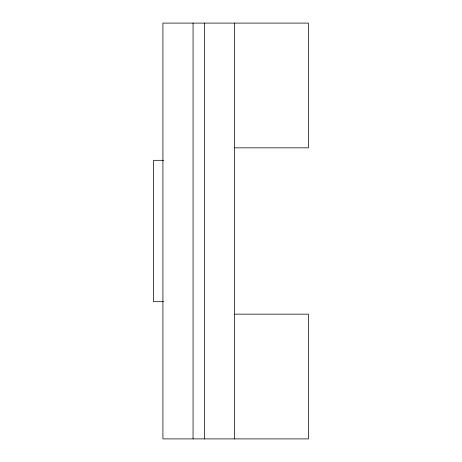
<?xml version="1.0" encoding="UTF-8"?>
<svg xmlns="http://www.w3.org/2000/svg" width="462" height="462" viewBox="0 0 462 462"><rect width="100%" height="100%" fill="white"/><g stroke="black" fill="none" stroke-linecap="round" stroke-linejoin="round"><path stroke-width="0.69" d="M234.812 147.84L308.443 147.84L308.443 23.1L162.913 23.1L162.913 438.9L308.443 438.9L308.443 314.16L234.812 314.16M163.612 160.314L153.557 160.314L153.557 301.686L163.612 301.686M234.638 23.1L234.638 438.9M204.493 23.1L204.493 438.9M193.058 23.1L193.058 438.9"/></g></svg>
